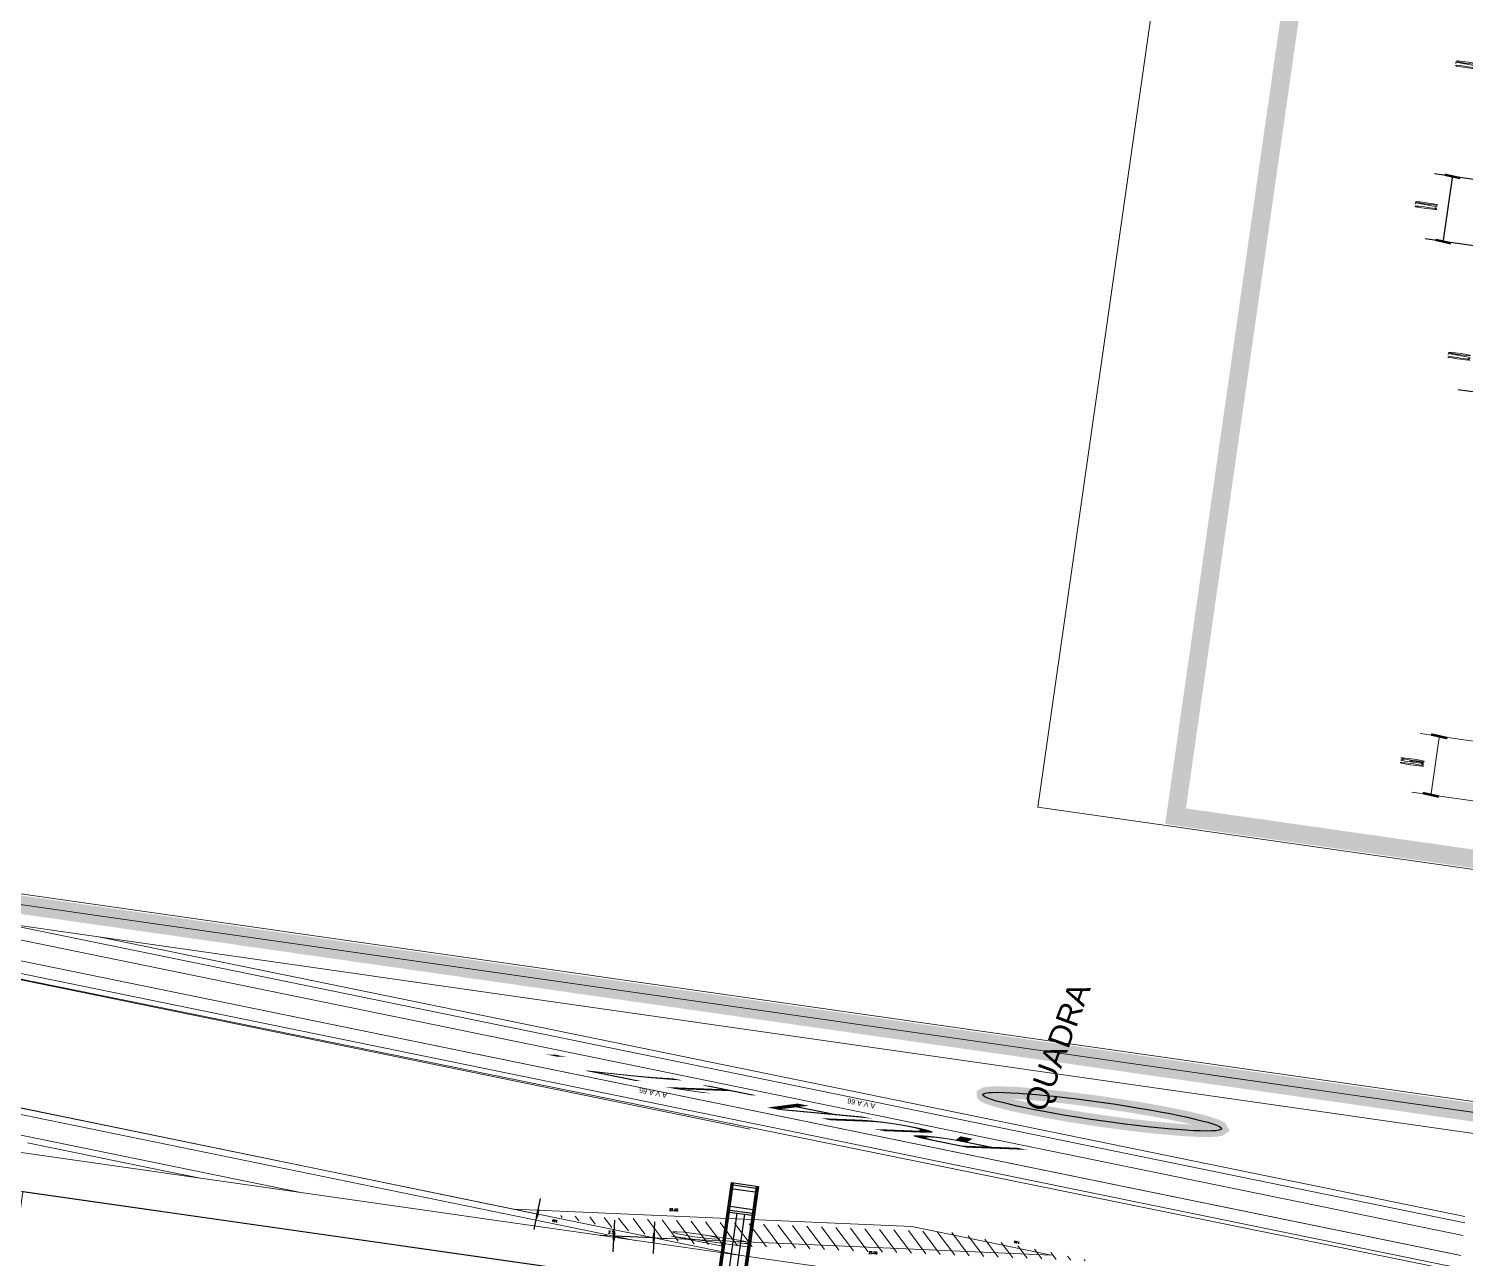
# Model space of a CAD drawing. Header units: millimetres. Extents: x -361192058 to 101130107379, y -14071650034 to 19218552450.
# Drawn here: x -134753.4 to -134288.1, y 43935.8 to 44334.1 of the extents above; entities that cross this region are included whole.
import ezdxf
from ezdxf.enums import TextEntityAlignment as Align

# ---------------------------------------------------------------- set-up
doc = ezdxf.new("R2010")
doc.units = ezdxf.units.MM
doc.header["$LTSCALE"] = 0.5
doc.linetypes.add('CONTINUO', pattern=[0])
for name, color, linetype in [('02', 2, 'Continuous'), ('Bra-Rua Calçadas', 1, 'Continuous'), ('Calçada', 1, 'Continuous'), ('Cota', 8, 'Continuous'), ('GR_PENA_FINA', 7, 'Continuous'), ('Lotes', 2, 'Continuous'), ('MOBIL-I', 251, 'Continuous'), ('Nomes de Ruas', 3, 'Continuous'), ('Numero de lotes', 5, 'Continuous'), ('númeraçãoquadras', 4, 'Continuous'), ('PISO', 8, 'Continuous'), ('TXT A.VERDES', 7, 'Continuous'), ('TXT_0', 7, 'Continuous'), ('Área Verde Alameda etc.', 92, 'Continuous')]:
    doc.layers.add(name, color=color, linetype=linetype)
doc.styles.add('arcad1', font='romans.shx')
doc.styles.add('ARIAL', font='arial.ttf', dxfattribs={"height": 0.25})
doc.styles.add('ROMANS', font='romans', dxfattribs={"height": 0.1})
doc.styles.get("Standard").update_dxf_attribs({"font": 'txt.shx', "height": 0.12})
doc.styles.add('STYLE1', font='sanss___.ttf')
doc.dimstyles.new('BOLA100', dxfattribs={"dimscale": 0, "dimtxt": 1.9, "dimasz": 0.18, "dimexe": 0.18, "dimexo": 0.063, "dimgap": 0, "dimtad": 1, "dimzin": 4, "dimdsep": 46, "dimtxsty": 'ROMANS', "dimcen": 0.09, "dimse1": 1, "dimse2": 1, "dimsd1": 1, "dimsd2": 1, "dimclrt": 256, "dimaunit": 1, "dimadec": 4, "dimazin": 0, "dimtfac": 1.2, "dimtix": 1, "dimtmove": 2, "dimatfit": 3, "dimfxl": 0, "dimtvp": 2, "dimtolj": 1, "dimtzin": 4, "dimarcsym": 0})
doc.dimstyles.new('ESCALA50', dxfattribs={"dimtxt": 0.1, "dimasz": 0.06, "dimexe": 0.18, "dimexo": 0.06, "dimgap": 0.1, "dimtad": 1, "dimzin": 4, "dimdsep": 46, "dimtxsty": 'Standard', "dimblk1": 'BOLA', "dimblk2": 'BOLA', "dimsah": 1, "dimcen": -0.06, "dimse1": 1, "dimse2": 1, "dimclrd": 7, "dimclrt": 3, "dimadec": 0, "dimazin": 0, "dimtfac": 1, "dimtix": 1, "dimtmove": 0, "dimatfit": 3, "dimldrblk": 'BOLA', "dimfxl": 0, "dimtolj": 1, "dimtzin": 4, "dimarcsym": 0})

# ---------------------------------------------------------------- blocks, each defined once
blk = doc.blocks.new('*D861')
at = {"layer": 'Defpoints', "color": 0, "transparency": 16777216}
for p in [(4704.741548737436, 2427.937669211852), (4704.848583905472, 2427.854325335144), (4704.243673921389, 2427.077463922076)]:
    blk.add_point(p, dxfattribs=at)
at = {"layer": 'Cota', "lineweight": 18, "transparency": 16777216, "insert": (4704.433497873511, 2427.623435652098), "char_height": 0.1, "attachment_point": 5, "rotation": 52.093577163220914, "style": 'ROMANS'}
blk.add_mtext('\\A1;7.00', dxfattribs=at)
blk = doc.blocks.new('*D862')
at = {"layer": 'Defpoints', "color": 0, "transparency": 16777216}
for p in [(4705.189239019792, 2428.298208601816), (4707.963744066643, 2426.137815801079), (4707.756289692471, 2425.871390543728)]:
    blk.add_point(p, dxfattribs=at)
at = {"layer": 'Cota', "lineweight": 18, "transparency": 16777216, "insert": (4706.399755851853, 2426.991037705285), "char_height": 0.1, "attachment_point": 5, "rotation": 322.0935771647063, "style": 'ROMANS'}
blk.add_mtext('\\A1;25.00', dxfattribs=at)
blk = doc.blocks.new('*D863')
at = {"layer": 'Defpoints', "color": 0, "transparency": 16777216}
for p in [(4707.623088951864, 2425.693932534407), (4707.908036887873, 2425.472055313279), (4707.018178968107, 2424.917071121077)]:
    blk.add_point(p, dxfattribs=at)
at = {"layer": 'Cota', "lineweight": 18, "transparency": 16777216, "insert": (4707.566131134787, 2425.11434328944), "char_height": 0.1, "attachment_point": 5, "rotation": 52.093577163220914, "style": 'ROMANS'}
blk.add_mtext('\\A1;7.00', dxfattribs=at)
blk = doc.blocks.new('NUM_quadra')
at = {"color": 6, "const_width": 0.02}
blk.add_lwpolyline([(-0.0133520432061038, 0.1995538096409646), (-0.03396137207856104, 0.197095472313652), (-0.0578817124285985, 0.1914411329007772), (-0.07790545024554181, 0.1842029880920486), (-0.0980839678893761, 0.1742972611462264), (-0.1207629871017981, 0.1594249069193736), (-0.1377379490426744, 0.1450112319564166), (-0.1520556984439002, 0.1299194541657934), (-0.1625180437624446, 0.1165670856272393), (-0.1764344977441241, 0.09418528550563855), (-0.1852438537613963, 0.07539704665055813), (-0.1940684209960429, 0.04834716095183544), (-0.1985176143253418, 0.02430548914494118), (-0.2, 2.449293598294707e-17), (-0.1977479207858246, -0.02992924698156066), (-0.1921041628016216, -0.05564162681201971), (-0.1838936225002688, -0.07863291679524947), (-0.1712831141684111, -0.1032574200760946), (-0.1545538230998021, -0.126937448238237), (-0.1388948904680539, -0.143903472514972), (-0.1218702926523065, -0.1585800484576833), (-0.1045798103362554, -0.1704789232428245), (-0.08309400008057272, -0.1819213762882465), (-0.05305444697320133, -0.1928347107145593), (-0.03024527360995229, -0.1976998316242559), (-3.673940397442059e-17, -0.2), (0.03093315800827364, -0.1975933696651666), (0.06772550614199915, -0.1881841008635162), (0.1069104891608479, -0.1690270608730692), (0.1240420910364873, -0.1568870920480579), (0.1407237443089076, -0.1421155437933556), (0.1613804970022024, -0.118136934052489), (0.1736687274357323, -0.09919260612995974), (0.1869657857282061, -0.0710196801389201), (0.1962420223455323, -0.03858845249210724), (0.2, 0), (0.1989460999390915, 0.02050486086334195), (0.1943382022861565, 0.04725106487884616), (0.1870936531840374, 0.07068214016462095), (0.1741307933804454, 0.09837919900414235), (0.1635485483198982, 0.1151167769808291), (0.147166134549038, 0.1354331157505226), (0.1285083774114599, 0.1532501123493023), (0.1062576314788641, 0.1694382358043837), (0.07819320380287934, 0.1840810225934259), (0.05327206202334694, 0.1927747063485785), (0.02666753040880443, 0.1982141337591634), (1.224646799147353e-17, 0.2)], close=True, dxfattribs=at)
blk.add_circle((0, 0), 0.2)
at = {"color": 3, "insert": (-0.1114319926046001, 0.1285282569724242), "char_height": 0.038, "width": 0.2663, "attachment_point": 1, "style": 'STYLE1'}
blk.add_mtext('\\fArial|b0|i0|c0|p34;QUADRA', dxfattribs=at)
at = {"color": 3, "style": 'STYLE1'}
blk.add_attdef('00', text='', height=0.13, dxfattribs=at).set_placement((-2.886579864025407e-15, -0.1334628551621867), align=Align.CENTER)
blk = doc.blocks.new('*D864')
at = {"layer": 'Defpoints', "color": 0, "transparency": 16777216}
for p in [(4704.180001170741, 2427.190247414933), (4706.954506217591, 2425.029854614197), (4706.747051843418, 2424.763429356845)]:
    blk.add_point(p, dxfattribs=at)
at = {"layer": 'Cota', "lineweight": 18, "transparency": 16777216, "insert": (4705.3905180028, 2425.883076518403), "char_height": 0.1, "attachment_point": 5, "rotation": 322.0935771647063, "style": 'ROMANS'}
blk.add_mtext('\\A1;25.00', dxfattribs=at)
blk = doc.blocks.new('BOLA')
for p, q in [((0, -1.43528948173695), (0, 1.435289481736959)), ((-1.435289481736952, 0), (1.435289481736952, 0))]:
    blk.add_line(p, q)
blk.add_circle((0, 3.552713678800501e-15), 0.452092417603822)
blk = doc.blocks.new('*D866')
at = {"layer": '02', "color": 7, "lineweight": -2, "transparency": 16777216}
for p, q in [((4703.918882503244, 2427.330365621223), (4703.871541590114, 2427.367228040352)), ((4704.243673921264, 2427.077463921853), (4703.966223416374, 2427.293503202095)), ((4704.291014834394, 2427.040601502725), (4704.338355747524, 2427.003739083596))]:
    blk.add_line(p, q, dxfattribs=at)
at = {"layer": 'Defpoints', "color": 0, "transparency": 16777216}
for p in [(4703.966223416372, 2427.293503202091, -12.96344213336095), (4703.966223416374, 2427.293503202095), (4704.243673921261, 2427.077463921849, -12.96344213336095)]:
    blk.add_point(p, dxfattribs=at)
at = {"layer": '02', "color": 7, "lineweight": -2, "transparency": 16777216}
for p, xscale, yscale, zscale, rotation in [((4703.966223416374, 2427.293503202095), 0.05999999999999999, 0.05999999999999999, 0.05999999999999999, 322.0935771739262), ((4704.243673921264, 2427.077463921853), 0.06, 0.06, 0.06, 142.0935771739262)]:
    blk.add_blockref('BOLA', p, dxfattribs=dict(at, xscale=xscale, yscale=yscale, zscale=zscale, rotation=rotation))
at = {"layer": '02', "color": 3, "lineweight": 18, "transparency": 16777216, "insert": (4704.203248453161, 2427.311725996987), "char_height": 0.12, "attachment_point": 5, "rotation": 322.0935771739262}
blk.add_mtext('\\A1;2.5', dxfattribs=at)
blk = doc.blocks.new('ADS_DET_CG125L')
at = {"layer": 'TXT_0', "linetype": 'ByBlock'}
blk.add_line((2.059391427716264, 2.493068130430705), (2.059391427716264, 2.634875632286891), dxfattribs=at)
at = {"layer": 'TXT_0', "style": 'ROMANS'}
blk.add_text('0.70', height=0.018, dxfattribs=at).set_placement((2.379391427716264, 2.628875632286891))
blk = doc.blocks.new('ADS_DET_CP50')
at = {"layer": 'TXT_0', "linetype": 'ByBlock'}
for p, q in [((0.5946822456630585, 2.665512715932723), (0.5946822456630585, 2.790915263566279)), ((1.294682245663047, 2.665512715932723), (1.294682245663047, 2.790915263566279)), ((0.5846822456630569, 2.775915263566278), (1.304682245663052, 2.775915263566278))]:
    blk.add_line(p, q, dxfattribs=at)
at = {"layer": 'TXT_0', "linetype": 'ByBlock', "const_width": 0.00195}
for points in [[(0.6011822456630611, 2.782415263566278), (0.5881822456630594, 2.769415263566279)], [(1.288182245663048, 2.769415263566279), (1.30118224566305, 2.782415263566278)]]:
    blk.add_lwpolyline(points, dxfattribs=at)
at = {"layer": 'TXT_0', "style": 'ROMANS'}
for p in [(0.9146822456630517, 2.784915263566279), (2.457844767885806, 2.768430313464384)]:
    blk.add_text('0.70', height=0.018, dxfattribs=at).set_placement(p)
blk = doc.blocks.new('s1')
for p, q in [((0.7674364706324468, 1.48958902927825), (0.7674364706322194, 2.098776529278439)), ((0.7674364706322194, 2.098776529278439), (2.70721772063257, 2.098776529278439)), ((0.9277489706321376, 1.414776529278242), (0.9277489706321376, 2.098776529278439)), ((2.546905220632425, 2.098776529278894), (2.54690522063288, 1.414776529278697)), ((2.70721772063257, 2.098776529278439), (2.707217720632798, 1.489589029279159)), ((0.9277489706321376, 1.938464029278293), (2.546905220632425, 1.938464029278293)), ((1.467467720632385, 1.938464029278293), (1.467467720632385, 1.414776529278242)), ((2.007186470632632, 1.938464029278293), (2.007186470632632, 1.414776529278242)), ((0.9277489706321376, 1.48958902927825), (0.7674364706324468, 1.48958902927825)), ((2.707217720632798, 1.489589029279159), (2.54690522063288, 1.489589029279159)), ((2.54690522063288, 1.414776529278242), (0.9277489706321376, 1.414776529278242))]:
    blk.add_line(p, q)
at = {"layer": 'PISO'}
for p, q in [((0.7781239706325778, 1.48958902927825), (0.7781239706325778, 2.098776529278439)), ((0.799498970632385, 1.48958902927825), (0.799498970632385, 2.098776529278439)), ((0.8956864706326542, 1.48958902927825), (0.8956864706321994, 2.098776529278439)), ((0.9170614706324614, 1.48958902927825), (0.9170614706324614, 2.098776529278439)), ((0.9277489706321376, 2.088089029278308), (2.546905220632425, 2.088089029278308)), ((0.9277489706321376, 2.066714029278501), (2.546905220632425, 2.066714029278501)), ((2.557592720632556, 2.098776529278894), (2.557592720632556, 1.489589029279159)), ((2.578967720632363, 2.098776529278894), (2.578967720632363, 1.489589029279159)), ((2.675155220632632, 2.098776529278894), (2.675155220632632, 1.489589029279159)), ((2.69653022063244, 2.098776529278894), (2.69653022063244, 1.489589029279159)), ((0.9277489706321376, 1.970526529278231), (2.546905220632425, 1.970526529277777)), ((0.9277489706321376, 1.94915152927797), (2.546905220632425, 1.949151529278424))]:
    blk.add_line(p, q, dxfattribs=at)
blk = doc.blocks.new('APROVADO QUADRA 21.2 MBVII')
at = {"layer": '02', "linetype": 'ByBlock', "lineweight": 18}
h = blk.add_hatch(dxfattribs=at)
h.set_pattern_fill('ANSI31', color=0, scale=0.25)
h.set_pattern_definition([(45, (767.2287355233593, -11.03262125839819), (-0.561266007566822, 0.5612660075668221), [])])
h.paths.add_polyline_path([(4704.802063087824, 2427.650949062532), (4704.197153103786, 2426.874087649428), (4707.002203205378, 2424.689910676121), (4707.607113188044, 2425.466772087092)])
at = {"layer": '02', "color": 7, "lineweight": 18}
blk.add_line((4704.738274679307, 2427.723771562497), (4712.837976597415, 2438.021067476548), dxfattribs=at)
at = {"layer": '02', "color": 2, "lineweight": 18}
for p, q in [((4718.434255214229, 2433.854698511549, -12.96344213336095), (4709.764977343538, 2422.473775054383)), ((4712.817233933105, 2426.640985389941, -12.96344213336095), (4718.434255214228, 2433.854698511549, -12.96344213336095))]:
    blk.add_line(p, q, dxfattribs=at)
at = {"layer": '02', "lineweight": 18}
blk.add_line((4721.244837621269, 2424.20092468224), (4721.244837621269, 2396.640123596204), dxfattribs=at)
for points in [[(4660.794837621269, 2395.890123596204), (4721.994837621269, 2395.890123596204), (4721.994837621269, 2440.440123596205), (4660.794837621269, 2440.440123596205)], [(4721.244837621269, 2439.690123596205), (4701.160698331097, 2439.690123596205), (4701.160698331097, 2419.818827765737), (4721.244837621269, 2419.818827765737)], [(4688.618968786574, 2430.517744308837), (4701.139041713342, 2430.517744308837), (4701.139041713342, 2422.065172677777), (4688.618968786574, 2422.065172677777)], [(4738.272245141232, 2380.78671988826), (4799.472245141233, 2380.78671988826), (4799.472245141233, 2425.33671988826), (4738.272245141232, 2425.33671988826)]]:
    blk.add_lwpolyline(points, close=True, dxfattribs=at)
at = {"layer": '02', "lineweight": 18, "const_width": 0.1}
for points in [[(4661.544837621269, 2396.640123596204), (4721.244837621269, 2396.640123596204), (4721.244837621269, 2439.690123596205), (4661.544837621269, 2439.690123596205)], [(4739.022245141232, 2381.53671988826), (4798.722245141233, 2381.53671988826), (4798.722245141233, 2424.58671988826), (4739.022245141232, 2424.58671988826)]]:
    blk.add_lwpolyline(points, close=True, dxfattribs=at)
at = {"layer": '02', "color": 0, "linetype": 'ByBlock', "lineweight": 18, "elevation": -12.96344213336095}
blk.add_lwpolyline([(4704.848583903397, 2427.854325338875), (4704.243673919359, 2427.077463925771), (4707.018178967866, 2424.917071127164), (4707.623088950531, 2425.693932538135), (4704.84858390394, 2427.854325340527)], dxfattribs=at)
at = {"layer": 'Bra-Rua Calçadas', "lineweight": 18, "elevation": -12.96344213336095}
for points in [[(4719.764808813266, 2432.014856694713), (4712.519976803957, 2422.711283374024)], [(4713.420443553868, 2422.71053466768), (4719.764705514582, 2430.870008562174)]]:
    blk.add_lwpolyline(points, dxfattribs=at)
at = {"layer": 'Calçada', "lineweight": 18}
for p, q in [((4703.874752414085, 2429.007575454557, -12.96344213336095), (4711.417498009866, 2438.694418381786, -12.96344213336095)), ((4703.874752414085, 2429.007575454116, -12.96344213336095), (4711.417498009997, 2438.694418381786, -12.96344213336095)), ((4712.305339624699, 2438.003092685467, -12.96344213336095), (4703.874752414085, 2427.176030701742, -12.96344213336095)), ((4712.30533962483, 2438.003092685467, -12.96344213336095), (4703.874752414085, 2427.176030701301, -12.96344213336095)), ((4711.097811064375, 2422.724760088683, -12.96344213336095), (4718.964151736759, 2432.818149964118, -12.96344213336095)), ((4711.097811064375, 2422.724760088683, -12.96344213336095), (4718.964151736759, 2432.818149964118, -12.96344213336095))]:
    blk.add_line(p, q, dxfattribs=at)
at = {"layer": 'Calçada', "lineweight": 18, "elevation": -12.96344213336095}
for points in [[(4703.874752414085, 2429.007575454557), (4711.417498009866, 2438.694418381786, 0.04680619782961809), (4711.558764281244, 2438.916284005572, 0.002658577297471982)], [(4703.874752414085, 2429.007575454116), (4711.417498009997, 2438.694418381786, 0.04680619783102501), (4711.558764281374, 2438.916284005572, 0.002658577296096411)], [(4711.097811064375, 2422.724760088683), (4718.964151736759, 2432.818149964118, 0.4142135623729706), (4718.816764797498, 2434.002525447597), (4713.48971510798, 2438.150479624204, 0.414213562373235), (4712.305339624699, 2438.003092685467), (4703.874752414085, 2427.176030701742)], [(4711.097811064375, 2422.724760088683), (4718.964151736759, 2432.818149964118, 0.4142135623729706), (4718.816764797498, 2434.002525447597), (4713.48971510798, 2438.150479624204, 0.414213562373235), (4712.30533962483, 2438.003092685467), (4703.874752414085, 2427.176030701301)]]:
    blk.add_lwpolyline(points, format="xyb", dxfattribs=at)
for points in [[(4719.764808813266, 2432.014856694547), (4712.519976803933, 2422.711283374024)], [(4719.764808813266, 2432.014856694546), (4712.519976803981, 2422.711283374024)]]:
    blk.add_lwpolyline(points, dxfattribs=at)
at = {"layer": 'GR_PENA_FINA', "lineweight": 18}
blk.add_lwpolyline([(4703.874752414085, 2438.699284572452), (4719.765412369857, 2438.704009027833), (4719.763950244568, 2422.499432786397), (4703.874752414085, 2422.470317555973)], close=True, dxfattribs=at)
at = {"layer": 'Lotes', "linetype": 'CONTINUO', "lineweight": 18}
for p, q in [((4707.268223840191, 2430.96177099089, -12.96344213336095), (4706.663313855976, 2430.184909577822, -12.96344213336095)), ((4704.010751263307, 2429.754591008205, -12.96344213336095), (4704.615661247522, 2430.531452421797, -12.96344213336095)), ((4706.663313855976, 2430.184909577822, -12.96344213336095), (4706.058403872025, 2429.408048165278, -12.96344213336095)), ((4703.874752414085, 2429.579933189829, -12.96344213336095), (4704.010751263307, 2429.754591008205, -12.96344213336095)), ((4706.058403872025, 2429.408048165278, -12.96344213336095), (4705.453493887614, 2428.631186752209, -12.96344213336095)), ((4705.453493887614, 2428.631186752209, -12.96344213336095), (4704.848583903531, 2427.854325338879, -12.96344213336095)), ((4704.848583903531, 2427.854325338879, -12.96344213336095), (4704.243673919383, 2427.077463925811, -12.96344213336095)), ((4704.243673919383, 2427.077463925811, -12.96344213336095), (4703.874752414085, 2426.603672966018, -12.96344213336095))]:
    blk.add_line(p, q, dxfattribs=at)
at = {"layer": 'Lotes', "lineweight": 18, "elevation": -12.96344213336095}
blk.add_lwpolyline([(4719.76465386524, 2430.297584495224), (4713.865317007451, 2422.716524318666)], dxfattribs=at)
at = {"layer": 'TXT_0', "linetype": 'ByBlock', "lineweight": 18}
for p, q in [((4743.078945717258, 2422.321742358951), (4743.078945717258, 2423.329808465523)), ((4747.264749377022, 2422.321742358951), (4747.264749377022, 2423.329808465523)), ((4743.009182322928, 2423.225163374028), (4747.334512771351, 2423.225163374028))]:
    blk.add_line(p, q, dxfattribs=at)
at = {"layer": 'TXT_0', "linetype": 'ByBlock', "lineweight": 18, "const_width": 0.01360386189423457}
for points in [[(4743.124291923572, 2423.270509580343), (4743.033599510944, 2423.179817167714)], [(4747.219403170708, 2423.179817167714), (4747.310095583336, 2423.270509580343)]]:
    blk.add_lwpolyline(points, dxfattribs=at)
at = {"layer": 'Área Verde Alameda etc.', "lineweight": 18, "elevation": -12.96344213336095}
blk.add_lwpolyline([(4711.087091222097, 2422.708288548532), (4718.964151736628, 2432.818149964118, 0.3659773819232131), (4718.920492973756, 2433.90679625316), (4718.711705719293, 2433.638659230459), (4710.190197753179, 2422.705293723155)], format="xyb", dxfattribs=at)
for points in [[(4719.764808813266, 2432.014856694713), (4712.519976803957, 2422.711283374024)], [(4713.420443553868, 2422.71053466768), (4719.764705514582, 2430.870008562174)]]:
    blk.add_lwpolyline(points, dxfattribs=at)
at = {"lineweight": 18}
for name, p, xscale, yscale, zscale in [('ADS_DET_CP50', (4778.026909614982, 2405.114291780517), 6.654090768922506, 6.654090768922506, 6.654090768922506), ('ADS_DET_CG125L', (4758.00406721921, 2405.802777055863), 6.67507638106508, 6.67507638106508, 6.67507638106508)]:
    blk.add_blockref(name, p, dxfattribs=dict(at, xscale=xscale, yscale=yscale, zscale=zscale))
at = {"layer": '02', "color": 7, "lineweight": 18, "xscale": 0.06000000000000132, "yscale": 0.06000000000000132, "zscale": 0.06000000000000132, "rotation": 231.051593640393}
blk.add_blockref('BOLA', (4704.738274679307, 2427.723771562497), dxfattribs=at)
at = {"layer": 'MOBIL-I', "lineweight": 18, "rotation": 270.0000000000219}
blk.add_blockref('s1', (4681.634301362046, 2426.760393829428), dxfattribs=at)
at = {"layer": 'númeraçãoquadras', "linetype": 'ByBlock', "lineweight": 18, "extrusion": (0.08441109911141861, -0.001452856403118582, 0.9964299551674841)}
ref = blk.add_blockref('NUM_quadra', (2505.580814389771, -4660.787248867266, 367.201336127148), dxfattribs=dict(at, xscale=3.288998456163477, yscale=3.288998456163477, zscale=3.288998431060371, rotation=270.0385460285928))
ref.add_attrib('00', '22', dxfattribs={"layer": '0', "color": 3, "extrusion": (0.08441109911141861, -0.001452856403118582, 0.9964299551674841), "height": 0.4275697960377666, "rotation": 270.0385460325045, "style": 'STYLE1'}).set_placement((2505.141855603026, -4660.787544179024, 367.2013361271472), align=Align.CENTER)
at = {"color": 0, "lineweight": 13, "flags": 8}
for p in [(4700.724657799739, 2280.112525715252), (4699.57378630139, 2277.896413499706), (4702.354563138892, 2276.195041239209), (4703.672243349308, 2274.084986290777), (4699.84447394329, 2272.219426909525), (4703.048818763617, 2270.137026470893), (4703.087746051807, 2267.980265113006), (4700.652340375649, 2261.521648881858), (4700.700742594171, 2257.15925950577)]:
    blk.add_attdef('NIVEL', p, '', height=0.07500000000000001, dxfattribs=at)
for rotation, width, p in [(90, 0.7999999999988884, (4700.820527907887, 2275.752076380495)), (270, 0.5999999999989389, (4703.843667029373, 2274.902076380496)), (90, 0.7999999999988884, (4701.5574890138, 2268.502076380494)), (180, 0.5999999999989389, (4651.181659436375, 2236.193129894172))]:
    blk.add_attdef('$PORTA', text='', height=0.09000000000014552, rotation=rotation, dxfattribs=dict(at, width=width)).set_placement(p, align=Align.MIDDLE)
for p in [(4654.175996555586, 2240.463010622155), (4648.499009965404, 2240.192322980255), (4633.43884256165, 2239.336054329374), (4637.801231937738, 2239.384456547896), (4656.392108771131, 2239.312139123806), (4652.474624295089, 2237.682233784653), (4646.416609526773, 2236.987978159928), (4644.259848168886, 2236.949050871738), (4650.364569346656, 2236.364553574237)]:
    blk.add_attdef('NIVEL', p, '', height=0.07500000000000001, rotation=270, dxfattribs=at)
at = {"color": 0, "lineweight": 13, "width": 0.7999999999988884, "flags": 8}
for p in [(4652.031659436374, 2239.216269015658), (4644.781659436374, 2238.479307909745)]:
    blk.add_attdef('$PORTA', text='', height=0.09000000000014552, dxfattribs=at).set_placement(p, align=Align.MIDDLE)
at = {"layer": 'Nomes de Ruas', "lineweight": 18, "extrusion": (-0.06582025349577467, -0.05634501352956277, 0.9962393957679577), "style": 'ARIAL'}
blk.add_text('RUA 17  .', height=0.562626419420372, rotation=102.9674616402125, dxfattribs=at).set_placement((1222.769178618126, 5139.077966634281, -459.9599884713687), align=Align.MIDDLE_CENTER)
at = {"layer": 'Numero de lotes', "lineweight": 18, "style": 'arcad1'}
blk.add_text('49', height=0.4179478591216266, rotation=358.975394997245, dxfattribs=at).set_placement((4705.255765492415, 2426.761881824198, 2.680386246712591), align=Align.MIDDLE_CENTER)
at = {"layer": 'TXT A.VERDES', "linetype": 'CONTINUO', "lineweight": 18, "char_height": 0.2901495904750165, "width": 4.557698261532617, "attachment_point": 1, "rotation": 52.557394094266726, "style": 'arcad1'}
for s, insert in [('{\\fArial|b0|i0|c0|p34;A.V.A 65}', (4714.154005382368, 2427.11672894969, 1.708539825521868)), ('{\\fArial|b0|i0|c0|p34;A.V.A 66}', (4715.494611820658, 2425.984666117322, 1.708539825521868))]:
    blk.add_mtext(s, dxfattribs=dict(at, insert=insert))
at = {"layer": 'TXT_0', "lineweight": 18, "style": 'ROMANS'}
blk.add_text('0.60', height=0.1255741097929345, dxfattribs=at).set_placement((4744.962557364152, 2423.287950428925))
at = {"layer": '02', "color": 0, "lineweight": 18}
dim = blk.add_aligned_dim(p1=(4704.243673921261, 2427.077463921849, -25.9268842667219), p2=(4703.966223416372, 2427.293503202091, -25.9268842667219), distance=-4.905530623680636e-12, text='2.5', dimstyle='ESCALA50', override={"dimfxl": 0.18}, dxfattribs=at)
dim.commit()
dim.dimension.update_dxf_attribs({"geometry": '*D866', "text_midpoint": (4704.203248453161, 2427.311725996987, -12.96344213336095)})
at = {"layer": 'Cota', "lineweight": 18}
for base, p1, p2, angle, text, picture, middle in [((4707.756289692471, 2425.871390543728, -12.96344213336095), (4705.189239019792, 2428.298208601815, -12.96344213336095), (4707.963744066642, 2426.137815801078, -12.96344213336095), 142.0935771647063, '25.00', '*D862', (4706.36903716924, 2426.951586944348, -12.96344213336095)), ((4704.741548737436, 2427.937669211852, -12.96344213336095), (4704.243673921389, 2427.077463922076, -12.96344213336095), (4704.848583905472, 2427.854325335144, -12.96344213336095), 232.0935771632209, '7.00', '*D861', (4704.472948634447, 2427.592716969484, -12.96344213336095)), ((4706.747051843418, 2424.763429356845, -12.96344213336095), (4704.18000117074, 2427.190247414933, -12.96344213336095), (4706.95450621759, 2425.029854614197, -12.96344213336095), 142.0935771647063, '25.00', '*D864', (4705.359799320186, 2425.843625757466, -12.96344213336095))]:
    dim = blk.add_linear_dim(base=base, p1=p1, p2=p2, angle=angle, text=text, dimstyle='BOLA100', override={"dimscale": 1, "dimtmove": 0}, dxfattribs=at)
    dim.commit()
    dim.dimension.update_dxf_attribs({"geometry": picture, "text_midpoint": middle, "dimtype": 128})
dim = blk.add_linear_dim(base=(4707.908036887873, 2425.472055313279, -12.96344213336095), p1=(4707.018178968107, 2424.917071121077, -12.96344213336095), p2=(4707.623088951864, 2425.693932534407, -12.96344213336095), angle=232.0935771632209, text='7.00', dimstyle='BOLA100', override={"dimscale": 1}, dxfattribs=at)
dim.commit()
dim.dimension.update_dxf_attribs({"geometry": '*D863', "text_midpoint": (4707.566131134787, 2425.11434328944, -12.96344213336095)})

msp = doc.modelspace()

# ---------------------------------------------------------------- block references
at = {"layer": '02', "color": 0, "lineweight": 30, "xscale": -4.574818403918471, "yscale": -59.40450511825884, "zscale": 4.574818403918471, "rotation": 261.8606972171988}
msp.add_blockref('APROVADO QUADRA 21.2 MBVII', (5129.041144779691, 2225.201435725194), dxfattribs=at)

doc.saveas('drawing.dxf')
